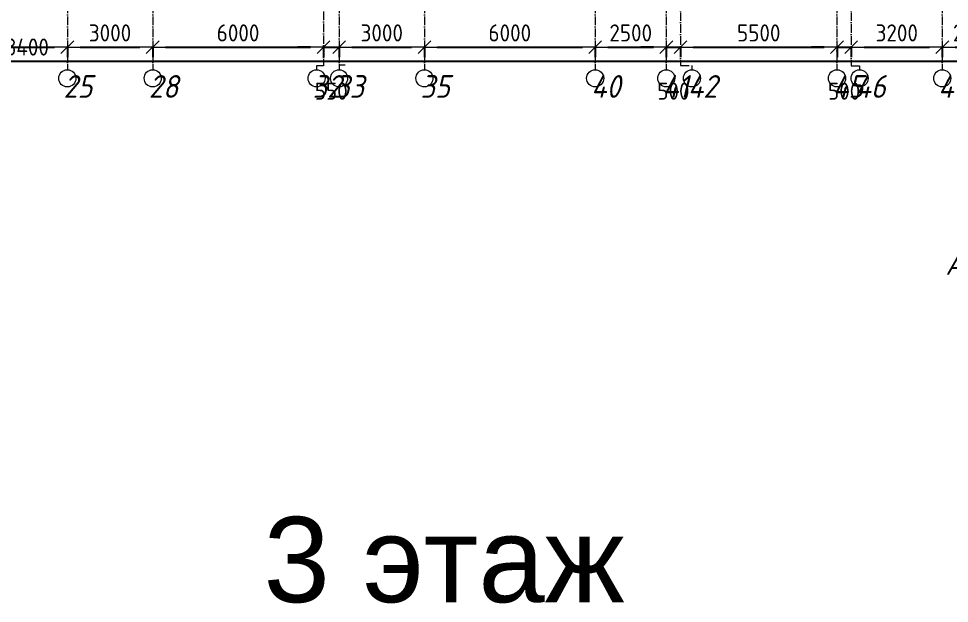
# Model space of a CAD drawing. Header units: millimetres. Extents: x 2294 to 908349, y -83289 to 219220.
# Drawn here: x 199821 to 232534, y 40148 to 60718 of the extents above; entities that cross this region are included whole.
import ezdxf

# ---------------------------------------------------------------- set-up
doc = ezdxf.new("R2010")
doc.units = ezdxf.units.MM
doc.linetypes.add('50_200_ШТРИХ_1Т_ш5_п1_п1_', pattern=[700, 500, -100, 0, -100])
for name, color, linetype, lineweight in [('A-____-____-DIMS', 7, 'Continuous', 9), ('S-GRID-____-IDEN', 7, 'Continuous', 9), ('S-GRID-____-OTLN', 7, 'Continuous', 9), ('S-GRID-____-OTLN-1', 7, '50_200_ШТРИХ_1Т_ш5_п1_п1_', 9)]:
    doc.layers.add(name, color=color, linetype=linetype, lineweight=lineweight)
doc.styles.add('ISOCPEUR_I', font='isocpeui.ttf', dxfattribs={"width": 0.9, "height": 2.5})
doc.styles.add('ISOCPEUR_I_9', font='isocpeui.ttf', dxfattribs={"width": 0.9, "height": 250})
doc.styles.get("Standard").update_dxf_attribs({"font": 'arial.ttf'})
doc.styles.add('СПДС', font='isocpeur.ttf', dxfattribs={"width": 0.9})
doc.dimstyles.new('Размера А3', dxfattribs={"dimtxt": 800, "dimasz": 450, "dimexe": 350, "dimexo": 100, "dimgap": 200, "dimtad": 1, "dimdec": 0, "dimrnd": 10, "dimzin": 0, "dimdsep": 46, "dimtxsty": 'СПДС', "dimblk": 'ARROWHEAD_6', "dimcen": 1, "dimclrd": 5, "dimclre": 5, "dimclrt": 5, "dimazin": 0, "dimtfac": 1, "dimtdec": 0, "dimtmove": 2, "dimatfit": 3, "dimfxl": 1, "dimtolj": 1, "dimtzin": 0, "dimarcsym": 0})

# ---------------------------------------------------------------- blocks, each defined once
blk = doc.blocks.new('Ось сетки - Круг_Ø6_00__ISO-2_5_0_9K_-25732049-АР1_План отверстий 3 этажа в осях 1-64_Ю-ЯЯ')
at = {"layer": 'S-GRID-____-IDEN'}
blk.add_circle((0, 0), 3, dxfattribs=at)
blk = doc.blocks.new('ARROWHEAD_6')
at = {"color": 0, "linetype": 'Continuous'}
for p, q in [((0, 0), (-1, 0)), ((-0.5, -0.5), (0.5, 0.5))]:
    blk.add_line(p, q, dxfattribs=at)
blk = doc.blocks.new('*D2772')
at = {"layer": 'A-____-____-DIMS', "color": 0, "lineweight": -2, "transparency": 16777216}
for p, q in [((195534, 59720), (195534, 59364)), ((195984, 59714), (201084, 59714)), ((201534, 59720), (201534, 59364))]:
    blk.add_line(p, q, dxfattribs=at)
at = {"layer": 'Defpoints', "color": 0, "transparency": 16777216}
for p in [(195534, 59820), (201534, 59820), (201534, 59714)]:
    blk.add_point(p, dxfattribs=at)
at = {"layer": 'A-____-____-DIMS', "color": 0, "lineweight": -2, "transparency": 16777216, "xscale": 450, "yscale": 450, "zscale": 450, "rotation": 180}
blk.add_blockref('ARROWHEAD_6', (195534, 59714), dxfattribs=at)
at = {"layer": 'A-____-____-DIMS', "color": 0, "lineweight": -2, "transparency": 16777216, "xscale": 450, "yscale": 450, "zscale": 450}
blk.add_blockref('ARROWHEAD_6', (201534, 59714), dxfattribs=at)
at = {"layer": 'A-____-____-DIMS', "color": 0, "transparency": 16777216, "insert": (198534, 60214), "char_height": 600, "attachment_point": 5, "style": 'СПДС'}
blk.add_mtext('\\A1;6000', dxfattribs=at)
blk = doc.blocks.new('*D2773')
at = {"layer": 'A-____-____-DIMS', "color": 0, "lineweight": -2, "transparency": 16777216}
for p, q in [((201534, 59720), (201534, 59364)), ((201984, 59714), (204084, 59714)), ((204534, 59720), (204534, 59364))]:
    blk.add_line(p, q, dxfattribs=at)
at = {"layer": 'Defpoints', "color": 0, "transparency": 16777216}
for p in [(201534, 59820), (204534, 59820), (204534, 59714)]:
    blk.add_point(p, dxfattribs=at)
at = {"layer": 'A-____-____-DIMS', "color": 0, "lineweight": -2, "transparency": 16777216, "xscale": 450, "yscale": 450, "zscale": 450, "rotation": 180}
blk.add_blockref('ARROWHEAD_6', (201534, 59714), dxfattribs=at)
at = {"layer": 'A-____-____-DIMS', "color": 0, "lineweight": -2, "transparency": 16777216, "xscale": 450, "yscale": 450, "zscale": 450}
blk.add_blockref('ARROWHEAD_6', (204534, 59714), dxfattribs=at)
at = {"layer": 'A-____-____-DIMS', "color": 0, "transparency": 16777216, "insert": (203034, 60214), "char_height": 600, "attachment_point": 5, "style": 'СПДС'}
blk.add_mtext('\\A1;3000', dxfattribs=at)
blk = doc.blocks.new('*D2774')
at = {"layer": 'A-____-____-DIMS', "color": 0, "lineweight": -2, "transparency": 16777216}
for p, q in [((204534, 59720), (204534, 59364)), ((204984, 59714), (210084, 59714)), ((210534, 59720), (210534, 59364))]:
    blk.add_line(p, q, dxfattribs=at)
at = {"layer": 'Defpoints', "color": 0, "transparency": 16777216}
for p in [(204534, 59820), (210534, 59820), (210534, 59714)]:
    blk.add_point(p, dxfattribs=at)
at = {"layer": 'A-____-____-DIMS', "color": 0, "lineweight": -2, "transparency": 16777216, "xscale": 450, "yscale": 450, "zscale": 450, "rotation": 180}
blk.add_blockref('ARROWHEAD_6', (204534, 59714), dxfattribs=at)
at = {"layer": 'A-____-____-DIMS', "color": 0, "lineweight": -2, "transparency": 16777216, "xscale": 450, "yscale": 450, "zscale": 450}
blk.add_blockref('ARROWHEAD_6', (210534, 59714), dxfattribs=at)
at = {"layer": 'A-____-____-DIMS', "color": 0, "transparency": 16777216, "insert": (207534, 60214), "char_height": 600, "attachment_point": 5, "style": 'СПДС'}
blk.add_mtext('\\A1;6000', dxfattribs=at)
blk = doc.blocks.new('*D2775')
at = {"layer": 'A-____-____-DIMS', "color": 0, "lineweight": -2, "transparency": 16777216}
for p, q in [((210084, 59714), (209634, 59714)), ((210534, 59720), (210534, 59364)), ((210534, 59714), (211084, 59714)), ((211084, 59720), (211084, 59364)), ((211534, 59714), (211984, 59714))]:
    blk.add_line(p, q, dxfattribs=at)
at = {"layer": 'Defpoints', "color": 0, "transparency": 16777216}
for p in [(210534, 59820), (211084, 59820), (211084, 59714)]:
    blk.add_point(p, dxfattribs=at)
at = {"layer": 'A-____-____-DIMS', "color": 0, "lineweight": -2, "transparency": 16777216, "xscale": 450, "yscale": 450, "zscale": 450}
blk.add_blockref('ARROWHEAD_6', (210534, 59714), dxfattribs=at)
at = {"layer": 'A-____-____-DIMS', "color": 0, "lineweight": -2, "transparency": 16777216, "xscale": 450, "yscale": 450, "zscale": 450, "rotation": 180}
blk.add_blockref('ARROWHEAD_6', (211084, 59714), dxfattribs=at)
at = {"layer": 'A-____-____-DIMS', "color": 0, "transparency": 16777216, "insert": (210809, 58164), "char_height": 600, "attachment_point": 5, "style": 'СПДС'}
blk.add_mtext('\\A1;550', dxfattribs=at)
blk = doc.blocks.new('*D2776')
at = {"layer": 'A-____-____-DIMS', "color": 0, "lineweight": -2, "transparency": 16777216}
for p, q in [((211084, 59720), (211084, 59364)), ((211534, 59714), (213634, 59714)), ((214084, 59720), (214084, 59364))]:
    blk.add_line(p, q, dxfattribs=at)
at = {"layer": 'Defpoints', "color": 0, "transparency": 16777216}
for p in [(211084, 59820), (214084, 59820), (214084, 59714)]:
    blk.add_point(p, dxfattribs=at)
at = {"layer": 'A-____-____-DIMS', "color": 0, "lineweight": -2, "transparency": 16777216, "xscale": 450, "yscale": 450, "zscale": 450, "rotation": 180}
blk.add_blockref('ARROWHEAD_6', (211084, 59714), dxfattribs=at)
at = {"layer": 'A-____-____-DIMS', "color": 0, "lineweight": -2, "transparency": 16777216, "xscale": 450, "yscale": 450, "zscale": 450}
blk.add_blockref('ARROWHEAD_6', (214084, 59714), dxfattribs=at)
at = {"layer": 'A-____-____-DIMS', "color": 0, "transparency": 16777216, "insert": (212584, 60214), "char_height": 600, "attachment_point": 5, "style": 'СПДС'}
blk.add_mtext('\\A1;3000', dxfattribs=at)
blk = doc.blocks.new('*D2777')
at = {"layer": 'A-____-____-DIMS', "color": 0, "lineweight": -2, "transparency": 16777216}
for p, q in [((214084, 59720), (214084, 59364)), ((214534, 59714), (219634, 59714)), ((220084, 59720), (220084, 59364))]:
    blk.add_line(p, q, dxfattribs=at)
at = {"layer": 'Defpoints', "color": 0, "transparency": 16777216}
for p in [(214084, 59820), (220084, 59820), (220084, 59714)]:
    blk.add_point(p, dxfattribs=at)
at = {"layer": 'A-____-____-DIMS', "color": 0, "lineweight": -2, "transparency": 16777216, "xscale": 450, "yscale": 450, "zscale": 450, "rotation": 180}
blk.add_blockref('ARROWHEAD_6', (214084, 59714), dxfattribs=at)
at = {"layer": 'A-____-____-DIMS', "color": 0, "lineweight": -2, "transparency": 16777216, "xscale": 450, "yscale": 450, "zscale": 450}
blk.add_blockref('ARROWHEAD_6', (220084, 59714), dxfattribs=at)
at = {"layer": 'A-____-____-DIMS', "color": 0, "transparency": 16777216, "insert": (217084, 60214), "char_height": 600, "attachment_point": 5, "style": 'СПДС'}
blk.add_mtext('\\A1;6000', dxfattribs=at)
blk = doc.blocks.new('*D2778')
at = {"layer": 'A-____-____-DIMS', "color": 0, "lineweight": -2, "transparency": 16777216}
for p, q in [((220084, 59720), (220084, 59364)), ((220534, 59714), (222134, 59714)), ((222584, 59720), (222584, 59364))]:
    blk.add_line(p, q, dxfattribs=at)
at = {"layer": 'Defpoints', "color": 0, "transparency": 16777216}
for p in [(220084, 59820), (222584, 59820), (222584, 59714)]:
    blk.add_point(p, dxfattribs=at)
at = {"layer": 'A-____-____-DIMS', "color": 0, "lineweight": -2, "transparency": 16777216, "xscale": 450, "yscale": 450, "zscale": 450, "rotation": 180}
blk.add_blockref('ARROWHEAD_6', (220084, 59714), dxfattribs=at)
at = {"layer": 'A-____-____-DIMS', "color": 0, "lineweight": -2, "transparency": 16777216, "xscale": 450, "yscale": 450, "zscale": 450}
blk.add_blockref('ARROWHEAD_6', (222584, 59714), dxfattribs=at)
at = {"layer": 'A-____-____-DIMS', "color": 0, "transparency": 16777216, "insert": (221334, 60214), "char_height": 600, "attachment_point": 5, "style": 'СПДС'}
blk.add_mtext('\\A1;2500', dxfattribs=at)
blk = doc.blocks.new('*D2779')
at = {"layer": 'A-____-____-DIMS', "color": 0, "lineweight": -2, "transparency": 16777216}
for p, q in [((222134, 59714), (221684, 59714)), ((222584, 59720), (222584, 59364)), ((222584, 59714), (223084, 59714)), ((223084, 59720), (223084, 59364)), ((223534, 59714), (223984, 59714))]:
    blk.add_line(p, q, dxfattribs=at)
at = {"layer": 'Defpoints', "color": 0, "transparency": 16777216}
for p in [(222584, 59820), (223084, 59820), (223084, 59714)]:
    blk.add_point(p, dxfattribs=at)
at = {"layer": 'A-____-____-DIMS', "color": 0, "lineweight": -2, "transparency": 16777216, "xscale": 450, "yscale": 450, "zscale": 450}
blk.add_blockref('ARROWHEAD_6', (222584, 59714), dxfattribs=at)
at = {"layer": 'A-____-____-DIMS', "color": 0, "lineweight": -2, "transparency": 16777216, "xscale": 450, "yscale": 450, "zscale": 450, "rotation": 180}
blk.add_blockref('ARROWHEAD_6', (223084, 59714), dxfattribs=at)
at = {"layer": 'A-____-____-DIMS', "color": 0, "transparency": 16777216, "insert": (222834, 58164), "char_height": 600, "attachment_point": 5, "style": 'СПДС'}
blk.add_mtext('\\A1;500', dxfattribs=at)
blk = doc.blocks.new('*D2780')
at = {"layer": 'A-____-____-DIMS', "color": 0, "lineweight": -2, "transparency": 16777216}
for p, q in [((223084, 59720), (223084, 59364)), ((223534, 59714), (228134, 59714)), ((228584, 59720), (228584, 59364))]:
    blk.add_line(p, q, dxfattribs=at)
at = {"layer": 'Defpoints', "color": 0, "transparency": 16777216}
for p in [(223084, 59820), (228584, 59820), (228584, 59714)]:
    blk.add_point(p, dxfattribs=at)
at = {"layer": 'A-____-____-DIMS', "color": 0, "lineweight": -2, "transparency": 16777216, "xscale": 450, "yscale": 450, "zscale": 450, "rotation": 180}
blk.add_blockref('ARROWHEAD_6', (223084, 59714), dxfattribs=at)
at = {"layer": 'A-____-____-DIMS', "color": 0, "lineweight": -2, "transparency": 16777216, "xscale": 450, "yscale": 450, "zscale": 450}
blk.add_blockref('ARROWHEAD_6', (228584, 59714), dxfattribs=at)
at = {"layer": 'A-____-____-DIMS', "color": 0, "transparency": 16777216, "insert": (225834, 60214), "char_height": 600, "attachment_point": 5, "style": 'СПДС'}
blk.add_mtext('\\A1;5500', dxfattribs=at)
blk = doc.blocks.new('*D2781')
at = {"layer": 'A-____-____-DIMS', "color": 0, "lineweight": -2, "transparency": 16777216}
for p, q in [((228134, 59714), (227684, 59714)), ((228584, 59720), (228584, 59364)), ((228584, 59714), (229084, 59714)), ((229084, 59720), (229084, 59364)), ((229534, 59714), (229984, 59714))]:
    blk.add_line(p, q, dxfattribs=at)
at = {"layer": 'Defpoints', "color": 0, "transparency": 16777216}
for p in [(228584, 59820), (229084, 59820), (229084, 59714)]:
    blk.add_point(p, dxfattribs=at)
at = {"layer": 'A-____-____-DIMS', "color": 0, "lineweight": -2, "transparency": 16777216, "xscale": 450, "yscale": 450, "zscale": 450}
blk.add_blockref('ARROWHEAD_6', (228584, 59714), dxfattribs=at)
at = {"layer": 'A-____-____-DIMS', "color": 0, "lineweight": -2, "transparency": 16777216, "xscale": 450, "yscale": 450, "zscale": 450, "rotation": 180}
blk.add_blockref('ARROWHEAD_6', (229084, 59714), dxfattribs=at)
at = {"layer": 'A-____-____-DIMS', "color": 0, "transparency": 16777216, "insert": (228834, 58164), "char_height": 600, "attachment_point": 5, "style": 'СПДС'}
blk.add_mtext('\\A1;500', dxfattribs=at)
blk = doc.blocks.new('*D2782')
at = {"layer": 'A-____-____-DIMS', "color": 0, "lineweight": -2, "transparency": 16777216}
for p, q in [((229084, 59720), (229084, 59364)), ((229534, 59714), (231834, 59714)), ((232284, 59720), (232284, 59364))]:
    blk.add_line(p, q, dxfattribs=at)
at = {"layer": 'Defpoints', "color": 0, "transparency": 16777216}
for p in [(229084, 59820), (232284, 59820), (232284, 59714)]:
    blk.add_point(p, dxfattribs=at)
at = {"layer": 'A-____-____-DIMS', "color": 0, "lineweight": -2, "transparency": 16777216, "xscale": 450, "yscale": 450, "zscale": 450, "rotation": 180}
blk.add_blockref('ARROWHEAD_6', (229084, 59714), dxfattribs=at)
at = {"layer": 'A-____-____-DIMS', "color": 0, "lineweight": -2, "transparency": 16777216, "xscale": 450, "yscale": 450, "zscale": 450}
blk.add_blockref('ARROWHEAD_6', (232284, 59714), dxfattribs=at)
at = {"layer": 'A-____-____-DIMS', "color": 0, "transparency": 16777216, "insert": (230684, 60214), "char_height": 600, "attachment_point": 5, "style": 'СПДС'}
blk.add_mtext('\\A1;3200', dxfattribs=at)
blk = doc.blocks.new('*D2783')
at = {"layer": 'A-____-____-DIMS', "color": 0, "lineweight": -2, "transparency": 16777216}
for p, q in [((232284, 59720), (232284, 59364)), ((232734, 59714), (234084, 59714)), ((234534, 59720), (234534, 59364))]:
    blk.add_line(p, q, dxfattribs=at)
at = {"layer": 'Defpoints', "color": 0, "transparency": 16777216}
for p in [(232284, 59820), (234534, 59820), (234534, 59714)]:
    blk.add_point(p, dxfattribs=at)
at = {"layer": 'A-____-____-DIMS', "color": 0, "lineweight": -2, "transparency": 16777216, "xscale": 450, "yscale": 450, "zscale": 450, "rotation": 180}
blk.add_blockref('ARROWHEAD_6', (232284, 59714), dxfattribs=at)
at = {"layer": 'A-____-____-DIMS', "color": 0, "lineweight": -2, "transparency": 16777216, "xscale": 450, "yscale": 450, "zscale": 450}
blk.add_blockref('ARROWHEAD_6', (234534, 59714), dxfattribs=at)
at = {"layer": 'A-____-____-DIMS', "color": 0, "transparency": 16777216, "insert": (233409, 60214), "char_height": 600, "attachment_point": 5, "style": 'СПДС'}
blk.add_mtext('\\A1;2250', dxfattribs=at)
blk = doc.blocks.new('*D2785')
at = {"layer": 'A-____-____-DIMS', "color": 0, "lineweight": -2, "transparency": 16777216}
for p, q in [((163234, 59223), (163234, 58867)), ((163684, 59217), (236184, 59217)), ((236634, 59223), (236634, 58867))]:
    blk.add_line(p, q, dxfattribs=at)
at = {"layer": 'Defpoints', "color": 0, "transparency": 16777216}
for p in [(163234, 59323), (236634, 59323), (236634, 59217)]:
    blk.add_point(p, dxfattribs=at)
at = {"layer": 'A-____-____-DIMS', "color": 0, "lineweight": -2, "transparency": 16777216, "xscale": 450, "yscale": 450, "zscale": 450, "rotation": 180}
blk.add_blockref('ARROWHEAD_6', (163234, 59217), dxfattribs=at)
at = {"layer": 'A-____-____-DIMS', "color": 0, "lineweight": -2, "transparency": 16777216, "xscale": 450, "yscale": 450, "zscale": 450}
blk.add_blockref('ARROWHEAD_6', (236634, 59217), dxfattribs=at)
at = {"layer": 'A-____-____-DIMS', "color": 0, "transparency": 16777216, "insert": (199934, 59717), "char_height": 600, "attachment_point": 5, "style": 'СПДС'}
blk.add_mtext('\\A1;73400', dxfattribs=at)
blk = doc.blocks.new('3osi')
at = {"layer": 'S-GRID-____-OTLN'}
blk.add_line((211083.5, 59092.6), (211297.6, 59092.6), dxfattribs=at)
at = {"layer": 'S-GRID-____-OTLN-1', "color": 251, "ltscale": 0.6, "true_color": 0x636466}
for p, q in [((201533.5, 96918.1), (201533.5, 58916.9)), ((204533.5, 96918.1), (204533.5, 58916.9)), ((211083.5, 96918.1), (211083.5, 58916.9)), ((214083.5, 96918.1), (214083.5, 58916.9)), ((220083.5, 96918.1), (220083.5, 58916.9)), ((222583.5, 96918.1), (222583.5, 58916.9)), ((228583.5, 96918.1), (228583.5, 58916.9)), ((232283.5, 96918.1), (232283.5, 58916.9)), ((210533.5, 96674.5), (210533.5, 59055.6)), ((223083.5, 96644.8), (223083.5, 59064.8)), ((229083.5, 96644.8), (229083.5, 59059.8)), ((210293.1, 59055.6), (210293.1, 58916.9)), ((210533.5, 59055.6), (210293.1, 59055.6)), ((223083.5, 59064.8), (223485.2, 59064.8)), ((223485.2, 59064.8), (223485.2, 58916.9)), ((229083.5, 59059.8), (229378, 59059.8)), ((229378, 59059.8), (229378, 58916.9))]:
    blk.add_line(p, q, dxfattribs=at)
at = {"layer": 'S-GRID-____-IDEN', "xscale": 99.99999999999993, "yscale": 99.99999999999993, "zscale": 99.99999999999993, "rotation": 180}
for p in [(201533.5, 58616.9), (204533.5, 58616.9), (210293.1, 58616.9), (211083.5, 58616.9), (214083.5, 58616.9), (220083.5, 58616.9), (222583.5, 58616.9), (223485.2, 58616.9), (228583.5, 58616.9), (229378, 58616.9), (232283.5, 58616.9)]:
    blk.add_blockref('Ось сетки - Круг_Ø6_00__ISO-2_5_0_9K_-25732049-АР1_План отверстий 3 этажа в осях 1-64_Ю-ЯЯ', p, dxfattribs=at)
at = {"layer": 'S-GRID-____-IDEN', "char_height": 800, "attachment_point": 1}
for s, insert, width, style in [('25', (201399.1, 58730.8), 404.05, 'ISOCPEUR_I_9'), ('28', (204399.1, 58730.8), 404.05, 'ISOCPEUR_I_9'), ('32', (210158.7, 58730.8), 404.05, 'ISOCPEUR_I_9'), ('33', (210949.1, 58730.8), 404.05, 'ISOCPEUR_I_9'), ('35', (213949.1, 58730.8), 404.05, 'ISOCPEUR_I_9'), ('40', (219940.1, 58730.8), 425.696, 'ISOCPEUR_I_9'), ('41', (222464, 58730.8), 367.975, 'ISOCPEUR_I_9'), ('42', (223341.9, 58730.8), 425.696, 'ISOCPEUR_I_9'), ('45', (228440.1, 58730.8), 425.696, 'ISOCPEUR_I_9'), ('46', (229234.6, 58730.8), 425.696, 'ISOCPEUR_I_9'), ('47', (232140.1, 58730.8), 425.696, 'ISOCPEUR_I_9'), ('АА', (232396.2, 52503), 505.063, 'ISOCPEUR_I')]:
    blk.add_mtext(s, dxfattribs=dict(at, insert=insert, width=width, style=style))
at = {"layer": 'A-____-____-DIMS'}
for base, p1, p2, picture, middle in [((201533.5, 59713.7), (195533.5, 59819.8), (201533.5, 59819.8), '*D2772', (198533.5, 60213.7)), ((204533.5, 59713.7), (201533.5, 59819.8), (204533.5, 59819.8), '*D2773', (203033.5, 60213.7)), ((210533.5, 59713.7), (204533.5, 59819.8), (210533.5, 59819.8), '*D2774', (207533.5, 60213.7)), ((214083.5, 59713.7), (211083.5, 59819.8), (214083.5, 59819.8), '*D2776', (212583.5, 60213.7)), ((220083.5, 59713.7), (214083.5, 59819.8), (220083.5, 59819.8), '*D2777', (217083.5, 60213.7)), ((222583.5, 59713.7), (220083.5, 59819.8), (222583.5, 59819.8), '*D2778', (221333.5, 60213.7)), ((228583.5, 59713.7), (223083.5, 59819.8), (228583.5, 59819.8), '*D2780', (225833.5, 60213.7)), ((232283.5, 59713.7), (229083.5, 59819.8), (232283.5, 59819.8), '*D2782', (230683.5, 60213.7)), ((234533.5, 59713.7), (232283.5, 59819.8), (234533.5, 59819.8), '*D2783', (233408.5, 60213.7)), ((236633.5, 59216.9), (163233.5, 59323), (236633.5, 59323), '*D2785', (199933.5, 59716.9)), ((211083.5, 59713.7), (210533.5, 59819.8), (211083.5, 59819.8), '*D2775', (210808.5, 58163.7)), ((223083.5, 59713.7), (222583.5, 59819.8), (223083.5, 59819.8), '*D2779', (222833.5, 58163.7)), ((229083.5, 59713.7), (228583.5, 59819.8), (229083.5, 59819.8), '*D2781', (228833.5, 58163.7))]:
    dim = blk.add_linear_dim(base=base, p1=p1, p2=p2, dimstyle='Размера А3', override={"dimtxt": 600, "dimclrd": 0, "dimclre": 0, "dimclrt": 0}, dxfattribs=at)
    dim.commit()
    dim.dimension.update_dxf_attribs({"geometry": picture, "text_midpoint": middle})

msp = doc.modelspace()

# ---------------------------------------------------------------- block references
msp.add_blockref('3osi', (0, 0))

# ---------------------------------------------------------------- texts
at = {"color": 1, "lineweight": 30, "insert": (208428, 43190.6), "char_height": 3000, "attachment_point": 1}
msp.add_mtext_dynamic_manual_height_columns('3 этаж', width=55251, gutter_width=1, heights=[0], dxfattribs=at)

doc.saveas('drawing.dxf')
